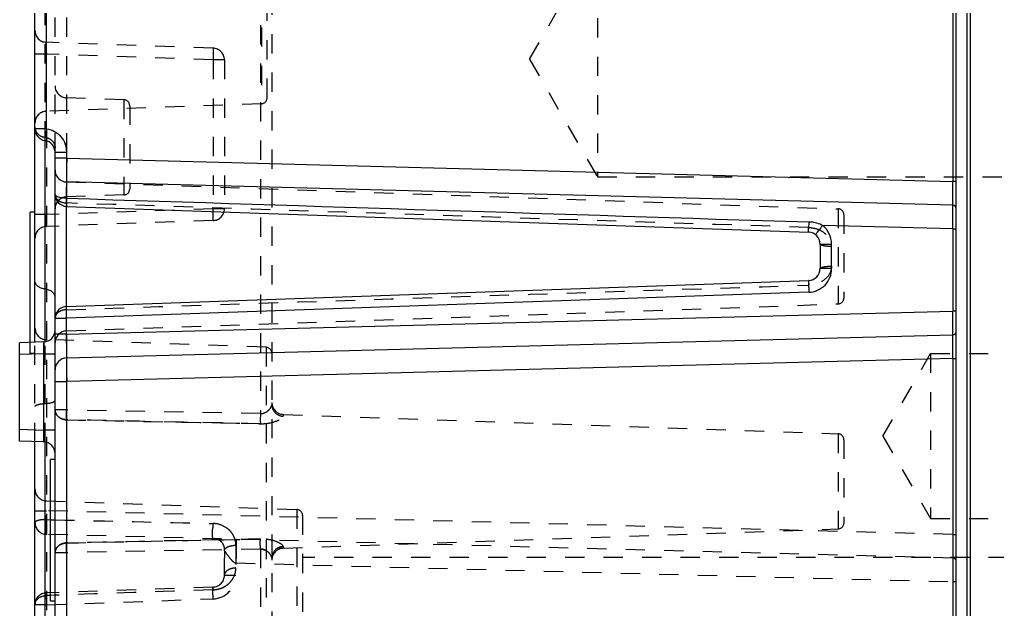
# Model space of a CAD drawing. Header units: millimetres. Extents: x -1265 to 1982, y -12197 to 1934.
# Drawn here: x 364.1 to 447.1, y -4141.8 to -4091.8 of the extents above; entities that cross this region are included whole.
import ezdxf

# ---------------------------------------------------------------- set-up
doc = ezdxf.new("R2010")
doc.units = ezdxf.units.MM
doc.header["$LTSCALE"] = 16.335
doc.linetypes.add('HIDDEN', pattern=[0.2, 0.1, -0.1])
doc.layers.get('0').update_dxf_attribs({"linetype": 'CONTINUOUS'})
doc.layers.add('DEFAULT_2', color=8, linetype='HIDDEN')

msp = doc.modelspace()

# ---------------------------------------------------------------- linework, layer by layer
at = {"color": 7, "linetype": 'Continuous'}
for p, q in [((444.814, -4223.364), (444.814, -3837.819)), ((443.608, -4162.247), (443.608, -3838.637)), ((444.52, -4161.495), (444.519, -3841.398)), ((365.419, -4119.111), (365.419, -3843.644)), ((443.312, -4046.139), (443.312, -4105.494)), ((366.407, -4101.025), (366.407, -4071.46)), ((366.407, -4101.024), (365.419, -4101.024)), ((366.273, -4119.142), (366.273, -4102.018)), ((367.128, -4157.269), (367.128, -4103.012)), ((367.128, -4103.012), (368.115, -4103.012)), ((368.115, -4103.525), (367.128, -4103.525)), ((368.115, -4103.525), (368.115, -4103.012)), ((368.115, -4103.525), (443.312, -4105.494)), ((443.314, -4107.504), (368.106, -4105.534)), ((368.097, -4116.089), (368.097, -4107.603)), ((368.097, -4107.603), (431.081, -4109.802)), ((365.019, -4119.151), (365.019, -4108.099)), ((365.419, -4108.099), (365.019, -4108.099)), ((443.314, -4109.513), (432.258, -4109.224)), ((443.314, -4109.513), (443.314, -4116.49)), ((443.314, -4109.513), (443.608, -4109.513)), ((432.051, -4110.806), (432.051, -4112.885)), ((432.051, -4110.806), (433.029, -4110.806)), ((433.029, -4112.886), (433.029, -4110.806)), ((433.029, -4112.885), (432.051, -4112.885)), ((368.097, -4116.089), (431.081, -4113.89)), ((431.089, -4114.894), (368.106, -4117.094)), ((368.106, -4118.459), (443.314, -4116.49)), ((367.128, -4117.094), (368.106, -4117.094)), ((368.106, -4118.459), (368.106, -4117.094)), ((368.106, -4118.459), (367.128, -4118.459)), ((368.106, -4120.469), (443.314, -4118.499)), ((366.158, -4119.111), (364.113, -4119.182)), ((364.113, -4127.524), (364.113, -4119.182)), ((366.158, -4120.115), (364.113, -4120.187)), ((366.158, -4120.115), (366.158, -4126.591)), ((366.158, -4120.115), (367.128, -4120.115)), ((443.312, -4120.509), (368.115, -4122.478)), ((443.312, -4120.509), (443.312, -4157.576)), ((443.312, -4120.509), (443.608, -4120.509)), ((367.128, -4122.478), (368.115, -4122.478)), ((368.115, -4156.264), (368.115, -4122.478)), ((364.113, -4126.519), (366.158, -4126.591)), ((367.128, -4126.591), (366.158, -4126.591)), ((366.158, -4127.595), (364.113, -4127.524)), ((365.419, -4169.939), (365.419, -4127.595)), ((366.273, -4146.932), (366.273, -4127.595)), ((366.728, -4141.099), (366.728, -4129.099)), ((367.128, -4129.099), (366.728, -4129.099)), ((367.128, -4141.099), (366.728, -4141.099))]:
    msp.add_line(p, q, dxfattribs=at)
for centre, radius, start, end in [((366.424, -4101.024), 1.005, 180, 261.37307), ((417.328, -4108.756), 51.505, 171.36721, 171.92356), ((366.123, -4103.012), 1.005, 0, 81.37308), ((366.088, -4103.015), 2.028, 5.05287, 20.40582), ((366.123, -4103.012), 1.992, 0.01089, 5.04503), ((368.133, -4104.53), 1.005, 180, 268.5), ((368.133, -4106.598), 1.005, 180, 268), ((443.307, -4107.805), 0.301, 0, 88.5), ((462.659, -4109.941), 31.589, 178.16484, 178.98552), ((430.99, -4111.943), 3.015, 86.58238, 88.16711), ((430.993, -4111.894), 2.967, 80.09827, 86.59691), ((465.988, -4135.614), 42.827, 141.96057, 142.64543), ((431.185, -4111.264), 2.305, 62.25789, 68.13118), ((431.026, -4110.798), 1.999, 0.0627, 51.94257), ((431.046, -4110.806), 1.005, 0, 88), ((431.046, -4112.885), 1.005, 272, 0), ((368.133, -4117.094), 1.005, 92, 180), ((172.262, -4117.937), 271.056, 0.00562, 0.1434), ((366.123, -4118.106), 1.005, 272, 0), ((368.133, -4121.473), 1.005, 91.5, 180), ((366.123, -4128.6), 1.005, 0, 88)]:
    msp.add_arc(centre, radius, start, end, dxfattribs=at)
for points in [[(366.407, -4101.025), (366.642, -4101.06), (366.875, -4101.14), (367.083, -4101.256)], [(367.083, -4101.256), (367.288, -4101.37), (367.476, -4101.523), (367.629, -4101.701)], [(367.629, -4101.701), (367.782, -4101.88), (367.906, -4102.088), (367.988, -4102.308)], [(368.099, -4106.913), (389.095, -4107.582), (410.091, -4108.255), (431.086, -4108.929)], [(432.044, -4109.124), (431.87, -4109.055), (431.688, -4109.004), (431.504, -4108.972)], [(432.883, -4113.639), (432.978, -4113.401), (433.029, -4113.141), (433.029, -4112.886)], [(431.837, -4114.721), (432.071, -4114.618), (432.288, -4114.465), (432.465, -4114.282)], [(432.465, -4114.282), (432.643, -4114.098), (432.787, -4113.876), (432.883, -4113.639)], [(431.089, -4114.894), (431.345, -4114.885), (431.603, -4114.825), (431.837, -4114.721)]]:
    msp.add_open_spline(points, degree=3, dxfattribs=at)
for points, knots in [([(366.273, -4102.018), (366.27, -4102.018), (366.275, -4102.001), (366.273, -4101.982), (366.279, -4101.938), (366.285, -4101.883), (366.294, -4101.812), (366.31, -4101.689), (366.324, -4101.59), (366.334, -4101.519)], [0, 0, 0, 0, 0.017032, 0.066335, 0.147489, 0.259853, 0.402767, 0.575562, 1, 1, 1, 1]), ([(368.115, -4103.525), (368.113, -4103.655), (368.11, -4103.912), (368.106, -4104.284), (368.103, -4104.627), (368.102, -4104.927), (368.101, -4105.146), (368.101, -4105.291), (368.101, -4105.376), (368.103, -4105.44), (368.101, -4105.492), (368.107, -4105.514), (368.103, -4105.534), (368.106, -4105.534)], [0, 0, 0, 0, 0.194653, 0.382613, 0.555536, 0.70698, 0.831248, 0.881737, 0.923741, 0.95678, 0.980614, 0.995068, 1, 1, 1, 1]), ([(368.106, -4105.534), (368.104, -4105.534), (368.105, -4105.547), (368.101, -4105.562), (368.101, -4105.595), (368.098, -4105.657), (368.097, -4105.767), (368.096, -4105.928), (368.095, -4106.13), (368.096, -4106.463), (368.098, -4106.728), (368.099, -4106.913)], [0, 0, 0, 0, 0.004752, 0.018341, 0.040675, 0.071552, 0.158083, 0.276201, 0.4237, 0.596517, 1, 1, 1, 1]), ([(443.314, -4106.262), (443.314, -4106.201), (443.313, -4105.944), (443.313, -4105.688), (443.312, -4105.494)], [0, 0, 0, 0, 0.241575, 1, 1, 1, 1]), ([(367.259, -4106.752), (367.239, -4106.741), (367.183, -4106.705), (367.128, -4106.644), (367.128, -4106.598)], [0, 0, 0, 0, 0.331347, 1, 1, 1, 1]), ([(368.099, -4106.913), (367.94, -4106.912), (367.655, -4106.885), (367.37, -4106.816), (367.259, -4106.752)], [0, 0, 0, 0, 0.555707, 1, 1, 1, 1]), ([(368.099, -4106.912), (368.097, -4107.005), (368.094, -4107.137), (368.091, -4107.303), (368.09, -4107.405), (368.091, -4107.485), (368.09, -4107.549), (368.096, -4107.58), (368.093, -4107.603), (368.097, -4107.605)], [0, 0, 0, 0, 0.400853, 0.57316, 0.720188, 0.838788, 0.926041, 0.980101, 1, 1, 1, 1]), ([(443.314, -4107.504), (443.318, -4107.504), (443.311, -4107.482), (443.318, -4107.461), (443.314, -4107.408), (443.316, -4107.343), (443.316, -4107.259), (443.316, -4107.115), (443.316, -4106.998), (443.316, -4106.915)], [0, 0, 0, 0, 0.017124, 0.067629, 0.150243, 0.263682, 0.406662, 0.577899, 1, 1, 1, 1]), ([(443.316, -4106.915), (443.316, -4106.867), (443.315, -4106.649), (443.315, -4106.431), (443.314, -4106.262)], [0, 0, 0, 0, 0.223751, 1, 1, 1, 1]), ([(443.317, -4108.744), (443.317, -4108.628), (443.318, -4108.266), (443.318, -4107.903), (443.317, -4107.657)], [0, 0, 0, 0, 0.31958, 1, 1, 1, 1]), ([(431.081, -4109.802), (431.078, -4109.802), (431.078, -4109.789), (431.075, -4109.773), (431.074, -4109.737), (431.072, -4109.668), (431.073, -4109.547), (431.074, -4109.442), (431.075, -4109.382)], [0, 0, 0, 0, 0.017024, 0.064688, 0.143594, 0.25381, 0.568171, 1, 1, 1, 1]), ([(443.314, -4109.513), (443.315, -4109.448), (443.316, -4109.191), (443.316, -4108.935), (443.317, -4108.744)], [0, 0, 0, 0, 0.255116, 1, 1, 1, 1]), ([(431.665, -4110.015), (431.663, -4110.013), (431.674, -4110.001), (431.681, -4109.984), (431.706, -4109.951), (431.751, -4109.886), (431.833, -4109.776), (431.904, -4109.682), (431.945, -4109.629)], [0, 0, 0, 0, 0.017208, 0.066402, 0.14732, 0.259379, 0.574427, 1, 1, 1, 1]), ([(366.273, -4114.622), (366.159, -4114.61), (365.941, -4114.559), (365.661, -4114.406), (365.468, -4114.189), (365.419, -4114.009), (365.419, -4113.925)], [0, 0, 0, 0, 0.288702, 0.554122, 0.788596, 1, 1, 1, 1]), ([(431.081, -4113.89), (431.074, -4113.89), (431.08, -4113.929), (431.07, -4113.972), (431.073, -4114.071), (431.072, -4114.194), (431.075, -4114.35), (431.08, -4114.586), (431.085, -4114.77), (431.089, -4114.894)], [0, 0, 0, 0, 0.019467, 0.075508, 0.167238, 0.293527, 0.451328, 0.630019, 1, 1, 1, 1]), ([(367.128, -4115.318), (367.128, -4115.234), (367.078, -4115.055), (366.886, -4114.837), (366.606, -4114.684), (366.388, -4114.634), (366.273, -4114.622)], [0, 0, 0, 0, 0.211277, 0.445603, 0.71116, 1, 1, 1, 1]), ([(368.106, -4117.094), (368.102, -4116.966), (368.096, -4116.78), (368.091, -4116.543), (368.089, -4116.392), (368.09, -4116.272), (368.086, -4116.173), (368.097, -4116.129), (368.091, -4116.089), (368.097, -4116.089)], [0, 0, 0, 0, 0.381844, 0.555167, 0.706542, 0.83076, 0.922948, 0.979952, 1, 1, 1, 1]), ([(443.317, -4117.259), (443.317, -4117.197), (443.316, -4116.941), (443.315, -4116.684), (443.314, -4116.49)], [0, 0, 0, 0, 0.242002, 1, 1, 1, 1]), ([(368.106, -4118.459), (368.105, -4118.59), (368.102, -4118.846), (368.098, -4119.218), (368.096, -4119.562), (368.095, -4119.862), (368.096, -4120.08), (368.097, -4120.224), (368.098, -4120.308), (368.1, -4120.373), (368.1, -4120.426), (368.105, -4120.448), (368.103, -4120.469), (368.106, -4120.469)], [0, 0, 0, 0, 0.195005, 0.382567, 0.555632, 0.707143, 0.83072, 0.880844, 0.922693, 0.955893, 0.980074, 0.994873, 1, 1, 1, 1]), ([(443.314, -4118.499), (443.318, -4118.499), (443.312, -4118.479), (443.318, -4118.457), (443.315, -4118.405), (443.317, -4118.341), (443.317, -4118.256), (443.318, -4118.111), (443.318, -4117.994), (443.318, -4117.911)], [0, 0, 0, 0, 0.016611, 0.065875, 0.147201, 0.259968, 0.403355, 0.575719, 1, 1, 1, 1]), ([(443.316, -4119.088), (443.316, -4119.005), (443.316, -4118.888), (443.316, -4118.744), (443.316, -4118.66), (443.314, -4118.595), (443.318, -4118.542), (443.311, -4118.521), (443.318, -4118.499), (443.314, -4118.499)], [0, 0, 0, 0, 0.422102, 0.593338, 0.736318, 0.849757, 0.932371, 0.982876, 1, 1, 1, 1]), ([(366.158, -4120.115), (366.162, -4119.987), (366.167, -4119.801), (366.171, -4119.564), (366.173, -4119.413), (366.171, -4119.293), (366.171, -4119.194), (366.162, -4119.151), (366.164, -4119.111), (366.158, -4119.111)], [0, 0, 0, 0, 0.38256, 0.55554, 0.706919, 0.830337, 0.922165, 0.979511, 1, 1, 1, 1]), ([(443.314, -4119.741), (443.315, -4119.681), (443.315, -4119.463), (443.316, -4119.246), (443.316, -4119.088)], [0, 0, 0, 0, 0.273532, 1, 1, 1, 1]), ([(443.312, -4120.509), (443.312, -4120.443), (443.313, -4120.187), (443.314, -4119.931), (443.314, -4119.741)], [0, 0, 0, 0, 0.256123, 1, 1, 1, 1]), ([(368.106, -4120.469), (368.103, -4120.469), (368.107, -4120.489), (368.101, -4120.511), (368.103, -4120.563), (368.101, -4120.627), (368.101, -4120.712), (368.101, -4120.857), (368.102, -4121.076), (368.103, -4121.376), (368.106, -4121.719), (368.11, -4122.091), (368.113, -4122.348), (368.115, -4122.478)], [0, 0, 0, 0, 0.004932, 0.019386, 0.04322, 0.076259, 0.118263, 0.168752, 0.29302, 0.444464, 0.617387, 0.805347, 1, 1, 1, 1]), ([(366.158, -4127.595), (366.164, -4127.595), (366.162, -4127.555), (366.171, -4127.512), (366.171, -4127.413), (366.173, -4127.293), (366.171, -4127.142), (366.167, -4126.905), (366.162, -4126.719), (366.158, -4126.591)], [0, 0, 0, 0, 0.020489, 0.077835, 0.169663, 0.293081, 0.44446, 0.61744, 1, 1, 1, 1])]:
    msp.add_open_spline(points, degree=3, knots=knots, dxfattribs=at)
at = {"layer": 'DEFAULT_2', "color": 8, "linetype": 'HIDDEN'}
for p, q in [((366.273, -4102.018), (366.273, -4015.881)), ((367.128, -4103.012), (367.128, -4015.821)), ((368.115, -4103.012), (368.097, -4043.532)), ((384.549, -4043.22), (384.549, -4125.196)), ((385.519, -4043.981), (385.519, -4157.59)), ((407.383, -4095.099), (413.156, -4085.099)), ((413.156, -4085.099), (413.156, -4105.099)), ((384.632, -4089.146), (384.632, -4098.898)), ((385.117, -4098.396), (385.117, -4089.247)), ((380.529, -4094.174), (366.389, -4093.68)), ((366.389, -4094.685), (365.419, -4094.685)), ((380.529, -4095.179), (366.389, -4094.685)), ((380.529, -4095.179), (380.529, -4107.81)), ((381.499, -4095.179), (380.529, -4095.179)), ((381.499, -4095.179), (381.499, -4107.81)), ((407.383, -4095.099), (413.156, -4105.099)), ((372.974, -4098.563), (368.097, -4098.393)), ((372.974, -4098.563), (372.974, -4106.637)), ((384.632, -4098.898), (366.389, -4099.535)), ((373.459, -4099.065), (373.459, -4106.135)), ((366.407, -4101.025), (366.407, -4150.212)), ((368.097, -4107.603), (368.115, -4103.525)), ((413.156, -4105.099), (470.383, -4105.099)), ((368.097, -4105.522), (433.576, -4107.809)), ((443.314, -4109.513), (443.312, -4105.494)), ((443.608, -4105.494), (443.312, -4105.494)), ((372.974, -4106.637), (368.097, -4106.807)), ((366.389, -4108.304), (365.419, -4108.304)), ((380.529, -4107.81), (366.389, -4108.304)), ((381.499, -4107.81), (380.529, -4107.81)), ((433.576, -4107.809), (433.576, -4115.883)), ((434.061, -4108.311), (434.061, -4115.381)), ((380.529, -4108.814), (366.389, -4109.308)), ((368.097, -4118.169), (433.576, -4115.883)), ((368.106, -4117.094), (368.097, -4116.089)), ((443.312, -4120.509), (443.314, -4116.49)), ((443.608, -4116.49), (443.314, -4116.49)), ((368.115, -4122.478), (368.106, -4118.459)), ((365.019, -4120.099), (365.019, -4119.151)), ((365.419, -4127.595), (365.419, -4119.111)), ((366.273, -4127.595), (366.273, -4119.142)), ((385.034, -4119.567), (366.389, -4118.916)), ((365.419, -4120.099), (365.019, -4120.099)), ((385.034, -4119.567), (385.034, -4142.716)), ((437.383, -4127.099), (441.424, -4120.099)), ((441.424, -4120.099), (441.424, -4134.099)), ((441.424, -4120.099), (474.383, -4120.099)), ((368.097, -4124.885), (367.128, -4124.885)), ((384.549, -4125.196), (368.097, -4124.885)), ((386.489, -4125.26), (386.489, -4125.413)), ((386.489, -4125.26), (433.576, -4126.904)), ((433.576, -4126.904), (433.576, -4134.978)), ((434.061, -4127.406), (434.061, -4134.476)), ((437.383, -4127.099), (441.424, -4134.099)), ((366.389, -4132.593), (387.647, -4133.336)), ((365.419, -4133.429), (366.407, -4133.429)), ((443.312, -4135.443), (366.407, -4133.429)), ((387.647, -4133.336), (387.647, -4156.485)), ((366.389, -4134.184), (366.749, -4134.193)), ((366.749, -4134.193), (367.128, -4134.202)), ((388.132, -4133.838), (388.132, -4155.983)), ((441.424, -4134.099), (474.383, -4134.099)), ((386.489, -4136.622), (433.576, -4134.978)), ((443.314, -4137.453), (366.398, -4135.439)), ((443.312, -4135.443), (443.608, -4135.443)), ((384.549, -4136.685), (368.097, -4136.997)), ((382.469, -4136.363), (382.478, -4138.906)), ((384.549, -4136.685), (384.549, -4157.556)), ((386.489, -4136.469), (386.489, -4136.622)), ((368.097, -4136.997), (367.128, -4136.997)), ((381.499, -4138.906), (381.499, -4137.427)), ((477.383, -4137.41), (388.132, -4137.41)), ((382.478, -4137.869), (443.314, -4139.462)), ((381.499, -4138.906), (382.478, -4138.906)), ((380.529, -4139.91), (366.389, -4140.404)), ((443.608, -4139.462), (443.314, -4139.462)), ((366.711, -4140.618), (366.389, -4140.629)), ((366.398, -4141.409), (380.538, -4140.915)), ((367.111, -4140.605), (366.711, -4140.618)), ((366.398, -4141.409), (365.419, -4141.409))]:
    msp.add_line(p, q, dxfattribs=at)
for centre, radius, start, end in [((366.424, -4092.676), 1.005, 180, 268), ((380.494, -4095.179), 1.005, 0, 88), ((368.133, -4097.388), 1.005, 180, 268), ((372.957, -4099.065), 0.502, 0, 88), ((384.615, -4098.396), 0.502, 272, 0), ((366.424, -4100.54), 1.005, 92, 180), ((372.957, -4106.135), 0.502, 272, 0), ((368.133, -4107.812), 1.005, 92, 180), ((352.691, -4108.781), 27.855, 1.51499, 1.99815), ((380.494, -4107.81), 1.005, 272, 0), ((433.558, -4108.311), 0.502, 0, 88), ((366.424, -4110.313), 1.005, 92, 180), ((433.558, -4115.381), 0.502, 272, 0), ((366.424, -4117.912), 1.005, 180, 268), ((368.133, -4119.174), 1.005, 92, 180), ((443.307, -4118.198), 0.301, 271.49998, 359.99927), ((385.017, -4120.07), 0.502, 0, 88), ((386.524, -4124.255), 1.005, 180, 268), ((433.558, -4127.406), 0.502, 0, 88), ((366.424, -4131.589), 1.005, 180, 268), ((387.63, -4133.838), 0.502, 0, 88), ((366.424, -4134.434), 1.005, 180, 268.5), ((402.597, -4135.381), 22.102, 177.75452, 179.00881), ((380.46, -4136.684), 2.169, 81.46848, 88.64758), ((433.558, -4134.476), 0.502, 272, 0), ((380.608, -4136.715), 0.898, 42.07288, 50.33907), ((397.843, -4137.44), 16.344, 177.87509, 179.95166), ((379.425, -4136.759), 2.087, 357.91494, 0.44993), ((386.524, -4137.627), 1.005, 92, 180), ((443.307, -4137.754), 0.301, 0.00073, 88.50002), ((380.75, -4138.289), 1.719, 346.48764, 359.95646), ((380.494, -4138.906), 1.005, 272, 0), ((380.468, -4138.906), 2.01, 271.99596, 359.99041), ((380.709, -4138.277), 1.762, 332.93901, 346.41551), ((380.455, -4137.974), 2.172, 271.96191, 288.57595), ((366.424, -4141.409), 1.005, 92, 180)]:
    msp.add_arc(centre, radius, start, end, dxfattribs=at)
for points, knots in [([(366.389, -4094.685), (366.385, -4094.557), (366.379, -4094.37), (366.375, -4094.134), (366.374, -4093.983), (366.376, -4093.863), (366.375, -4093.764), (366.384, -4093.721), (366.382, -4093.68), (366.389, -4093.68)], [0, 0, 0, 0, 0.382558, 0.555538, 0.706919, 0.830337, 0.922166, 0.979512, 1, 1, 1, 1]), ([(366.389, -4093.68), (366.382, -4093.68), (366.384, -4093.721), (366.375, -4093.764), (366.376, -4093.863), (366.374, -4093.983), (366.375, -4094.134), (366.379, -4094.37), (366.385, -4094.557), (366.389, -4094.685)], [0, 0, 0, 0, 0.020489, 0.077835, 0.169663, 0.293081, 0.44446, 0.61744, 1, 1, 1, 1]), ([(380.529, -4094.174), (380.536, -4094.174), (380.534, -4094.214), (380.543, -4094.258), (380.542, -4094.357), (380.544, -4094.477), (380.543, -4094.628), (380.539, -4094.865), (380.534, -4095.051), (380.529, -4095.179)], [0, 0, 0, 0, 0.020525, 0.077645, 0.169838, 0.293995, 0.445265, 0.618452, 1, 1, 1, 1]), ([(365.419, -4100.887), (365.419, -4101.093), (365.619, -4101.533), (366.049, -4101.718), (366.273, -4101.748)], [0, 0, 0, 0, 0.476549, 1, 1, 1, 1]), ([(366.273, -4101.748), (366.497, -4101.777), (366.928, -4101.962), (367.128, -4102.402), (367.128, -4102.608)], [0, 0, 0, 0, 0.523508, 1, 1, 1, 1]), ([(367.128, -4106.598), (367.128, -4106.692), (367.184, -4106.892), (367.41, -4107.123), (367.728, -4107.275), (367.972, -4107.309), (368.097, -4107.317)], [0, 0, 0, 0, 0.212988, 0.447246, 0.713382, 1, 1, 1, 1]), ([(368.097, -4107.603), (368.096, -4107.603), (368.097, -4107.592), (368.094, -4107.581), (368.095, -4107.555), (368.094, -4107.507), (368.096, -4107.426), (368.097, -4107.357), (368.097, -4107.317)], [0, 0, 0, 0, 0.018615, 0.071482, 0.156858, 0.272726, 0.587724, 1, 1, 1, 1]), ([(443.317, -4107.657), (443.317, -4107.635), (443.315, -4107.598), (443.318, -4107.546), (443.312, -4107.524), (443.318, -4107.504), (443.314, -4107.504)], [0, 0, 0, 0, 0.433775, 0.746602, 0.936105, 1, 1, 1, 1]), ([(366.389, -4109.308), (366.382, -4109.308), (366.384, -4109.268), (366.375, -4109.225), (366.376, -4109.126), (366.374, -4109.006), (366.375, -4108.855), (366.379, -4108.618), (366.385, -4108.432), (366.389, -4108.304)], [0, 0, 0, 0, 0.020489, 0.077835, 0.169663, 0.293081, 0.44446, 0.61744, 1, 1, 1, 1]), ([(366.389, -4108.304), (366.385, -4108.432), (366.379, -4108.618), (366.375, -4108.855), (366.374, -4109.006), (366.376, -4109.126), (366.375, -4109.225), (366.384, -4109.268), (366.382, -4109.308), (366.389, -4109.308)], [0, 0, 0, 0, 0.382558, 0.555538, 0.706919, 0.830337, 0.922166, 0.979512, 1, 1, 1, 1]), ([(380.529, -4108.814), (380.536, -4108.814), (380.534, -4108.775), (380.543, -4108.73), (380.542, -4108.632), (380.544, -4108.512), (380.543, -4108.36), (380.539, -4108.124), (380.534, -4107.938), (380.529, -4107.81)], [0, 0, 0, 0, 0.020525, 0.077645, 0.169838, 0.293995, 0.445265, 0.618452, 1, 1, 1, 1]), ([(431.081, -4109.802), (431.078, -4109.802), (431.08, -4109.788), (431.076, -4109.772), (431.077, -4109.737), (431.076, -4109.669), (431.078, -4109.553), (431.079, -4109.452), (431.081, -4109.395)], [0, 0, 0, 0, 0.017333, 0.067041, 0.148498, 0.260809, 0.574285, 1, 1, 1, 1]), ([(431.081, -4109.395), (431.318, -4109.403), (431.787, -4109.484), (432.414, -4109.806), (432.891, -4110.323), (433.02, -4110.784), (433.02, -4111.013)], [0, 0, 0, 0, 0.257073, 0.507277, 0.752015, 1, 1, 1, 1]), ([(433.02, -4111.013), (432.9, -4111.012), (432.671, -4111.002), (432.361, -4110.961), (432.166, -4110.911), (432.051, -4110.841), (432.051, -4110.806)], [0, 0, 0, 0, 0.356614, 0.680341, 0.897825, 1, 1, 1, 1]), ([(433.02, -4112.679), (433.02, -4112.907), (432.891, -4113.368), (432.415, -4113.885), (431.787, -4114.208), (431.318, -4114.289), (431.081, -4114.297)], [0, 0, 0, 0, 0.247377, 0.492247, 0.742632, 1, 1, 1, 1]), ([(432.051, -4112.885), (432.051, -4112.851), (432.166, -4112.78), (432.361, -4112.731), (432.671, -4112.69), (432.9, -4112.68), (433.02, -4112.679)], [0, 0, 0, 0, 0.102175, 0.319659, 0.643386, 1, 1, 1, 1]), ([(431.081, -4113.89), (431.078, -4113.89), (431.08, -4113.905), (431.076, -4113.922), (431.077, -4113.96), (431.076, -4114.029), (431.078, -4114.144), (431.079, -4114.242), (431.081, -4114.297)], [0, 0, 0, 0, 0.01898, 0.072982, 0.159831, 0.277069, 0.59274, 1, 1, 1, 1]), ([(368.097, -4116.374), (368.097, -4116.335), (368.096, -4116.266), (368.094, -4116.185), (368.095, -4116.137), (368.094, -4116.111), (368.097, -4116.1), (368.096, -4116.089), (368.097, -4116.089)], [0, 0, 0, 0, 0.412283, 0.727278, 0.843144, 0.928519, 0.981384, 1, 1, 1, 1]), ([(368.097, -4116.374), (367.972, -4116.383), (367.728, -4116.417), (367.41, -4116.569), (367.184, -4116.8), (367.128, -4117), (367.128, -4117.094)], [0, 0, 0, 0, 0.286617, 0.552752, 0.78701, 1, 1, 1, 1]), ([(366.158, -4119.111), (366.164, -4119.111), (366.162, -4119.151), (366.171, -4119.194), (366.171, -4119.293), (366.173, -4119.413), (366.171, -4119.564), (366.167, -4119.801), (366.162, -4119.987), (366.158, -4120.115)], [0, 0, 0, 0, 0.020488, 0.077834, 0.169663, 0.293081, 0.444462, 0.617442, 1, 1, 1, 1]), ([(365.419, -4124.601), (365.419, -4124.563), (365.504, -4124.477), (365.79, -4124.378), (366.067, -4124.344), (366.273, -4124.335)], [0, 0, 0, 0, 0.121085, 0.334033, 1, 1, 1, 1]), ([(366.273, -4124.335), (366.418, -4124.329), (366.668, -4124.304), (366.917, -4124.243), (367.012, -4124.195)], [0, 0, 0, 0, 0.575354, 1, 1, 1, 1]), ([(367.012, -4124.195), (367.029, -4124.186), (367.078, -4124.158), (367.128, -4124.108), (367.128, -4124.07)], [0, 0, 0, 0, 0.333896, 1, 1, 1, 1]), ([(368.097, -4125.715), (367.971, -4125.713), (367.723, -4125.664), (367.401, -4125.485), (367.183, -4125.212), (367.128, -4124.991), (367.128, -4124.885)], [0, 0, 0, 0, 0.27111, 0.530599, 0.772987, 1, 1, 1, 1]), ([(367.128, -4124.885), (367.128, -4124.991), (367.183, -4125.212), (367.401, -4125.485), (367.723, -4125.664), (367.971, -4125.713), (368.097, -4125.715)], [0, 0, 0, 0, 0.227012, 0.4694, 0.728889, 1, 1, 1, 1]), ([(368.097, -4125.714), (368.096, -4125.661), (368.091, -4125.384), (368.093, -4125.108), (368.097, -4124.885)], [0, 0, 0, 0, 0.193465, 1, 1, 1, 1]), ([(368.097, -4124.885), (368.096, -4124.965), (368.092, -4125.242), (368.091, -4125.518), (368.097, -4125.714)], [0, 0, 0, 0, 0.291256, 1, 1, 1, 1]), ([(384.549, -4125.196), (384.548, -4125.275), (384.544, -4125.56), (384.542, -4125.845), (384.549, -4126.051)], [0, 0, 0, 0, 0.276453, 1, 1, 1, 1]), ([(384.549, -4125.196), (384.548, -4125.275), (384.544, -4125.56), (384.542, -4125.845), (384.549, -4126.051)], [0, 0, 0, 0, 0.276453, 1, 1, 1, 1]), ([(384.549, -4125.196), (384.675, -4125.201), (384.928, -4125.144), (385.231, -4124.938), (385.434, -4124.7), (385.519, -4124.516), (385.519, -4124.436)], [0, 0, 0, 0, 0.286393, 0.566358, 0.816885, 1, 1, 1, 1]), ([(385.519, -4124.436), (385.519, -4124.681), (385.73, -4125.194), (386.239, -4125.404), (386.489, -4125.413)], [0, 0, 0, 0, 0.495254, 1, 1, 1, 1]), ([(384.549, -4126.051), (384.788, -4126.056), (385.244, -4126.022), (385.84, -4125.865), (386.239, -4125.683), (386.436, -4125.529), (386.489, -4125.447), (386.489, -4125.413)], [0, 0, 0, 0, 0.339297, 0.642153, 0.873835, 0.951044, 1, 1, 1, 1]), ([(366.398, -4135.439), (366.394, -4135.439), (366.399, -4135.418), (366.393, -4135.396), (366.395, -4135.345), (366.393, -4135.28), (366.393, -4135.195), (366.392, -4135.05), (366.393, -4134.832), (366.395, -4134.531), (366.398, -4134.188), (366.402, -4133.816), (366.405, -4133.559), (366.407, -4133.429)], [0, 0, 0, 0, 0.004932, 0.019386, 0.04322, 0.076259, 0.118263, 0.168752, 0.29302, 0.444464, 0.617387, 0.805347, 1, 1, 1, 1]), ([(365.943, -4134.214), (365.868, -4134.225), (365.734, -4134.248), (365.581, -4134.293), (365.5, -4134.333), (365.462, -4134.348), (365.442, -4134.378), (365.437, -4134.396), (365.423, -4134.445), (365.419, -4134.401), (365.42, -4134.408)], [0, 0, 0, 0, 0.37581, 0.66898, 0.776821, 0.819751, 0.869389, 0.934684, 0.965869, 1, 1, 1, 1]), ([(366.389, -4134.184), (366.35, -4134.184), (366.201, -4134.188), (366.053, -4134.2), (365.943, -4134.214)], [0, 0, 0, 0, 0.259457, 1, 1, 1, 1]), ([(366.389, -4134.184), (366.386, -4134.26), (366.377, -4134.548), (366.372, -4134.836), (366.374, -4135.049)], [0, 0, 0, 0, 0.261229, 1, 1, 1, 1]), ([(366.374, -4135.049), (366.374, -4135.087), (366.376, -4135.201), (366.378, -4135.315), (366.386, -4135.392)], [0, 0, 0, 0, 0.327738, 1, 1, 1, 1]), ([(380.52, -4135.808), (380.516, -4135.808), (380.512, -4135.785), (380.506, -4135.753), (380.502, -4135.683), (380.498, -4135.59), (380.496, -4135.468), (380.494, -4135.269), (380.496, -4135.109), (380.498, -4134.999)], [0, 0, 0, 0, 0.016332, 0.062354, 0.143467, 0.261413, 0.412298, 0.591411, 1, 1, 1, 1]), ([(381.907, -4135.08), (381.832, -4135.008), (381.505, -4134.743), (381.095, -4134.585), (380.782, -4134.538)], [0, 0, 0, 0, 0.247733, 1, 1, 1, 1]), ([(382.322, -4135.669), (382.25, -4135.505), (382.117, -4135.297), (381.951, -4135.123), (381.907, -4135.08)], [0, 0, 0, 0, 0.746051, 1, 1, 1, 1]), ([(366.386, -4135.392), (366.387, -4135.403), (366.39, -4135.416), (366.393, -4135.439), (366.398, -4135.439)], [0, 0, 0, 0, 0.724092, 1, 1, 1, 1]), ([(381.181, -4136.024), (381.141, -4135.99), (380.971, -4135.873), (380.763, -4135.815), (380.61, -4135.811)], [0, 0, 0, 0, 0.257189, 1, 1, 1, 1]), ([(382.469, -4136.363), (382.469, -4136.187), (382.431, -4135.947), (382.347, -4135.725), (382.322, -4135.669)], [0, 0, 0, 0, 0.745284, 1, 1, 1, 1]), ([(382.478, -4135.86), (382.481, -4135.86), (382.484, -4135.877), (382.488, -4135.899), (382.491, -4135.948), (382.496, -4136.047), (382.499, -4136.222), (382.5, -4136.481), (382.498, -4136.796), (382.492, -4137.265), (382.484, -4137.627), (382.478, -4137.869)], [0, 0, 0, 0, 0.004909, 0.018321, 0.041054, 0.073668, 0.169001, 0.300273, 0.4606, 0.638453, 1, 1, 1, 1]), ([(384.549, -4136.685), (384.548, -4136.607), (384.544, -4136.322), (384.542, -4136.037), (384.549, -4135.831)], [0, 0, 0, 0, 0.276453, 1, 1, 1, 1]), ([(384.549, -4136.685), (384.548, -4136.607), (384.544, -4136.322), (384.542, -4136.037), (384.549, -4135.831)], [0, 0, 0, 0, 0.276453, 1, 1, 1, 1]), ([(386.489, -4136.469), (386.489, -4136.434), (386.436, -4136.353), (386.24, -4136.199), (385.841, -4136.016), (385.244, -4135.86), (384.788, -4135.826), (384.549, -4135.831)], [0, 0, 0, 0, 0.048899, 0.126011, 0.357491, 0.660397, 1, 1, 1, 1]), ([(443.312, -4135.443), (443.312, -4135.574), (443.313, -4135.83), (443.314, -4136.202), (443.315, -4136.545), (443.316, -4136.845), (443.316, -4137.064), (443.316, -4137.208), (443.316, -4137.292), (443.314, -4137.357), (443.318, -4137.41), (443.311, -4137.431), (443.318, -4137.453), (443.314, -4137.453)], [0, 0, 0, 0, 0.194972, 0.382519, 0.555586, 0.707122, 0.830745, 0.880897, 0.922773, 0.955997, 0.980193, 0.994985, 1, 1, 1, 1]), ([(367.128, -4136.997), (367.128, -4136.891), (367.183, -4136.67), (367.401, -4136.397), (367.723, -4136.218), (367.971, -4136.168), (368.097, -4136.167)], [0, 0, 0, 0, 0.227012, 0.4694, 0.728889, 1, 1, 1, 1]), ([(368.097, -4136.167), (367.971, -4136.168), (367.723, -4136.218), (367.401, -4136.397), (367.183, -4136.67), (367.128, -4136.891), (367.128, -4136.997)], [0, 0, 0, 0, 0.27111, 0.530599, 0.772987, 1, 1, 1, 1]), ([(368.097, -4136.997), (368.096, -4136.917), (368.092, -4136.64), (368.091, -4136.363), (368.097, -4136.168)], [0, 0, 0, 0, 0.291256, 1, 1, 1, 1]), ([(368.097, -4136.168), (368.096, -4136.221), (368.091, -4136.498), (368.093, -4136.774), (368.097, -4136.997)], [0, 0, 0, 0, 0.193465, 1, 1, 1, 1]), ([(381.512, -4136.742), (381.511, -4136.684), (381.492, -4136.458), (381.388, -4136.239), (381.275, -4136.114)], [0, 0, 0, 0, 0.256046, 1, 1, 1, 1]), ([(381.51, -4136.834), (381.553, -4136.912), (381.679, -4137.094), (381.897, -4137.385), (382.139, -4137.679), (382.36, -4137.86), (382.478, -4137.869)], [0, 0, 0, 0, 0.185371, 0.461086, 0.753381, 1, 1, 1, 1]), ([(381.512, -4136.742), (381.539, -4136.665), (381.704, -4136.516), (381.899, -4136.449), (382.02, -4136.42)], [0, 0, 0, 0, 0.396649, 1, 1, 1, 1]), ([(384.549, -4136.685), (384.675, -4136.681), (384.928, -4136.737), (385.231, -4136.944), (385.434, -4137.182), (385.519, -4137.366), (385.519, -4137.446)], [0, 0, 0, 0, 0.286393, 0.566358, 0.816885, 1, 1, 1, 1]), ([(385.519, -4137.446), (385.519, -4137.377), (385.454, -4137.218), (385.225, -4136.92), (384.941, -4136.742), (384.73, -4136.7)], [0, 0, 0, 0, 0.183425, 0.431612, 1, 1, 1, 1]), ([(386.489, -4136.469), (386.239, -4136.477), (385.73, -4136.688), (385.519, -4137.201), (385.519, -4137.446)], [0, 0, 0, 0, 0.504746, 1, 1, 1, 1]), ([(385.991, -4136.62), (386.03, -4136.597), (386.185, -4136.517), (386.36, -4136.473), (386.489, -4136.469)], [0, 0, 0, 0, 0.260293, 1, 1, 1, 1]), ([(443.314, -4137.453), (443.318, -4137.453), (443.312, -4137.473), (443.318, -4137.495), (443.315, -4137.547), (443.317, -4137.611), (443.317, -4137.696), (443.318, -4137.841), (443.318, -4138.06), (443.318, -4138.36), (443.317, -4138.703), (443.316, -4139.075), (443.315, -4139.332), (443.314, -4139.462)], [0, 0, 0, 0, 0.004865, 0.019295, 0.043116, 0.076147, 0.118146, 0.168633, 0.292908, 0.444373, 0.617327, 0.805319, 1, 1, 1, 1]), ([(382.469, -4138.29), (382.31, -4138.294), (382.01, -4138.345), (381.733, -4138.493), (381.637, -4138.598)], [0, 0, 0, 0, 0.528847, 1, 1, 1, 1]), ([(381.637, -4138.598), (381.615, -4138.621), (381.544, -4138.71), (381.499, -4138.824), (381.499, -4138.906)], [0, 0, 0, 0, 0.281802, 1, 1, 1, 1]), ([(381.771, -4139.693), (381.826, -4139.65), (382.026, -4139.474), (382.188, -4139.254), (382.278, -4139.078)], [0, 0, 0, 0, 0.259394, 1, 1, 1, 1]), ([(380.538, -4140.915), (380.534, -4140.791), (380.528, -4140.607), (380.523, -4140.371), (380.52, -4140.215), (380.522, -4140.092), (380.518, -4139.993), (380.529, -4139.95), (380.523, -4139.911), (380.529, -4139.91)], [0, 0, 0, 0, 0.369981, 0.548672, 0.706473, 0.832762, 0.924492, 0.980533, 1, 1, 1, 1]), ([(380.529, -4139.91), (380.524, -4139.911), (380.532, -4139.941), (380.523, -4139.974), (380.529, -4140.053), (380.528, -4140.11), (380.529, -4140.144)], [0, 0, 0, 0, 0.061826, 0.247274, 0.559153, 1, 1, 1, 1]), ([(381.147, -4140.032), (381.206, -4140.012), (381.427, -4139.927), (381.634, -4139.803), (381.771, -4139.693)], [0, 0, 0, 0, 0.261815, 1, 1, 1, 1]), ([(365.419, -4141.409), (365.419, -4141.273), (365.526, -4140.983), (365.768, -4140.802), (365.907, -4140.74)], [0, 0, 0, 0, 0.470558, 1, 1, 1, 1]), ([(366.389, -4140.404), (366.382, -4140.404), (366.388, -4140.444), (366.378, -4140.488), (366.381, -4140.587), (366.38, -4140.707), (366.383, -4140.858), (366.388, -4141.095), (366.393, -4141.281), (366.398, -4141.409)], [0, 0, 0, 0, 0.020051, 0.07706, 0.169253, 0.293476, 0.444851, 0.618166, 1, 1, 1, 1]), ([(366.389, -4140.404), (366.384, -4140.404), (366.392, -4140.435), (366.383, -4140.467), (366.389, -4140.544), (366.388, -4140.597), (366.389, -4140.629)], [0, 0, 0, 0, 0.06559, 0.258093, 0.57295, 1, 1, 1, 1])]:
    msp.add_open_spline(points, degree=3, knots=knots, dxfattribs=at)
for points in [[(431.081, -4109.395), (410.086, -4108.72), (389.091, -4108.022), (368.097, -4107.317)], [(368.097, -4116.374), (389.091, -4115.67), (410.086, -4114.972), (431.081, -4114.297)], [(368.097, -4125.714), (373.581, -4125.827), (379.065, -4125.939), (384.549, -4126.051)], [(384.549, -4126.051), (379.065, -4125.939), (373.581, -4125.827), (368.097, -4125.714)], [(367.128, -4134.202), (371.589, -4134.307), (376.05, -4134.411), (380.512, -4134.515)], [(368.097, -4136.168), (373.581, -4136.055), (379.065, -4135.943), (384.549, -4135.831)], [(384.549, -4135.831), (379.065, -4135.943), (373.581, -4136.055), (368.097, -4136.168)], [(382.02, -4136.42), (382.166, -4136.384), (382.318, -4136.366), (382.469, -4136.363)], [(384.73, -4136.7), (384.671, -4136.688), (384.61, -4136.683), (384.549, -4136.685)], [(380.529, -4140.144), (376.056, -4140.297), (371.583, -4140.451), (367.111, -4140.605)], [(365.907, -4140.74), (366.057, -4140.672), (366.225, -4140.642), (366.389, -4140.627)]]:
    msp.add_open_spline(points, degree=3, dxfattribs=at)

doc.saveas('drawing.dxf')
